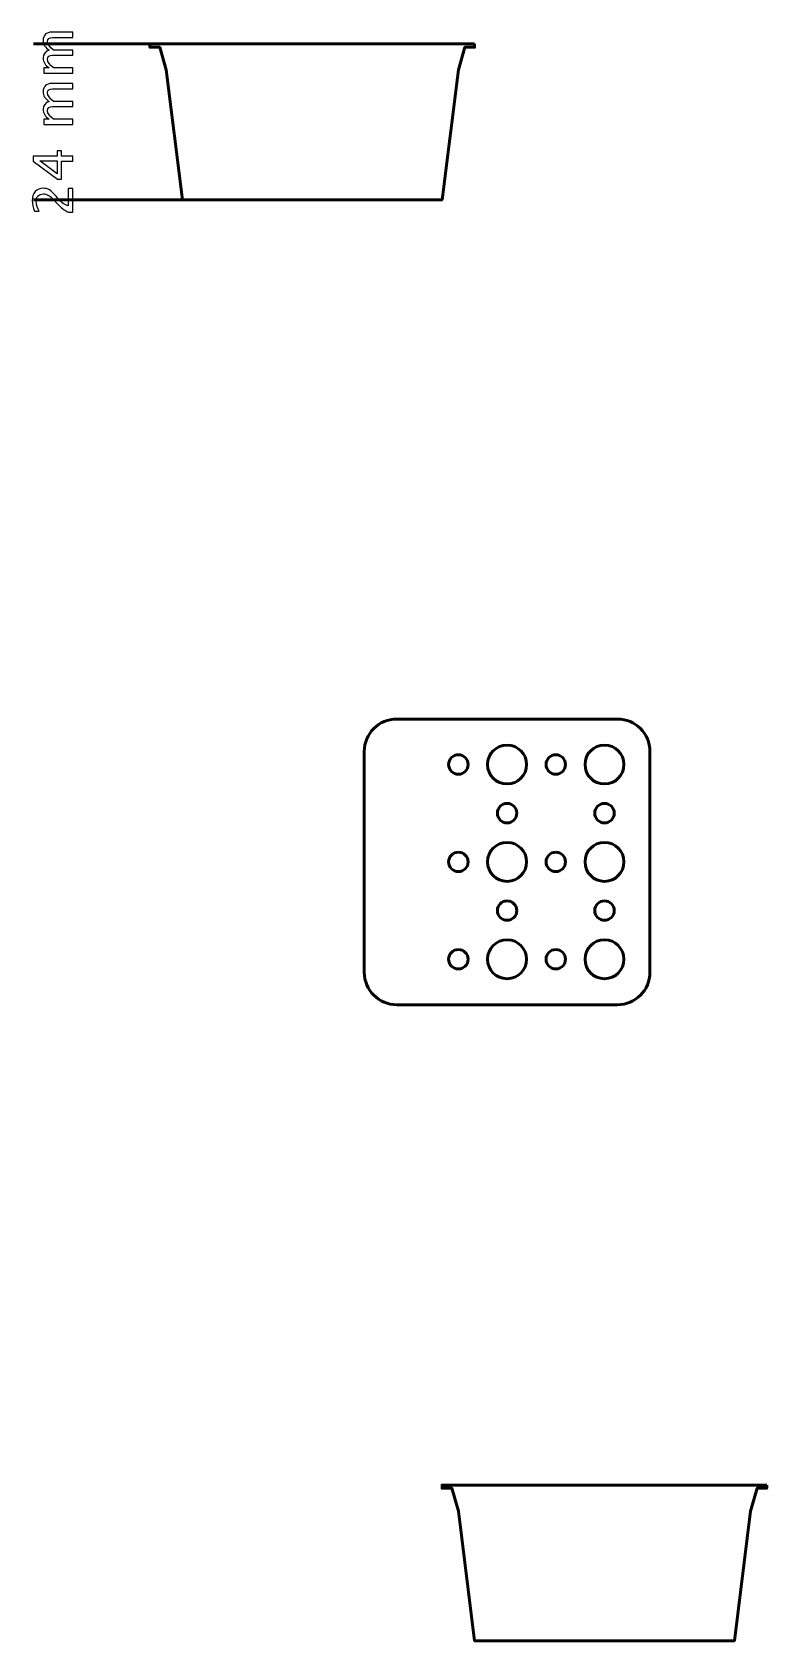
# Model space of a CAD drawing. Header units: centimetres. Extents: x -57 to 41, y -60 to 58.
# Drawn here: x -52.31 to -41, y -60 to -35.22 of the extents above; entities that cross this region are included whole.
import ezdxf

# ---------------------------------------------------------------- set-up
doc = ezdxf.new("R2010")
doc.units = ezdxf.units.CM
doc.header["$MEASUREMENT"] = 0
doc.layers.add('Layer 1', color=7, linetype='Continuous')

msp = doc.modelspace()

# ---------------------------------------------------------------- linework, layer by layer
at = {"layer": 'Layer 1', "lineweight": 53}
for centre, major_axis in [((-44.99999, -46.50001), (0, 0.30001)), ((-43.49999, -46.50001), (0, 0.30001)), ((-45.75, -46.5), (0, 0.15)), ((-44.25, -46.5), (0, 0.15)), ((-45, -47.25), (0, 0.15)), ((-43.5, -47.25), (0, 0.15)), ((-44.99999, -48.00001), (0, 0.30001)), ((-43.49999, -48.00001), (0, 0.30001)), ((-45.75, -48), (0, 0.15)), ((-44.25, -48), (0, 0.15)), ((-45, -48.75), (0, 0.15)), ((-43.5, -48.75), (0, 0.15)), ((-44.99999, -49.50001), (0, 0.30001)), ((-43.49999, -49.50001), (0, 0.30001)), ((-45.75, -49.5), (0, 0.15)), ((-44.25, -49.5), (0, 0.15))]:
    msp.add_ellipse(centre, major_axis=major_axis, ratio=1, dxfattribs=at)
for points in [[(-48, -35.4), (-48, -35.4), (-52.29106, -35.4), (-52.29106, -35.4)], [(-52, -35.4), (-52, -35.4), (-52, -35.4), (-52, -35.4)], [(-48, -37.8), (-48, -37.8), (-52.29106, -37.8), (-52.29106, -37.8)], [(-52, -37.8), (-52, -37.8), (-52, -37.8), (-52, -37.8)]]:
    msp.add_open_spline(points, degree=3, dxfattribs=at)
at = {"layer": 'Layer 1'}
for points, knots in [([(-51.68631, -35.84943), (-51.68631, -35.84943), (-52.13505, -35.84943), (-52.13505, -35.84943), (-52.13505, -35.84943), (-52.13505, -35.84943), (-52.13505, -35.76815), (-52.13505, -35.76815), (-52.13505, -35.76815), (-52.13505, -35.76815), (-52.05024, -35.76815), (-52.05024, -35.76815), (-52.05024, -35.76815), (-52.11303, -35.7285), (-52.14436, -35.6777), (-52.14436, -35.61547), (-52.14436, -35.61547), (-52.14436, -35.55549), (-52.11303, -35.51471), (-52.05024, -35.49298), (-52.05024, -35.49298), (-52.1136, -35.45446), (-52.14521, -35.40422), (-52.14521, -35.34256), (-52.14521, -35.34256), (-52.14521, -35.30319), (-52.13363, -35.27257), (-52.11035, -35.25069), (-52.11035, -35.25069), (-52.08707, -35.22882), (-52.05447, -35.21781), (-52.01256, -35.21781), (-52.01256, -35.21781), (-52.01256, -35.21781), (-51.68631, -35.21781), (-51.68631, -35.21781), (-51.68631, -35.21781), (-51.68631, -35.21781), (-51.68631, -35.29909), (-51.68631, -35.29909), (-51.68631, -35.29909), (-51.68631, -35.29909), (-51.99915, -35.29909), (-51.99915, -35.29909), (-51.99915, -35.29909), (-52.05024, -35.29909), (-52.07578, -35.31941), (-52.07578, -35.36005), (-52.07578, -35.36005), (-52.07578, -35.40225), (-52.046, -35.44656), (-51.98631, -35.49298), (-51.98631, -35.49298), (-51.98631, -35.49298), (-51.68631, -35.49298), (-51.68631, -35.49298), (-51.68631, -35.49298), (-51.68631, -35.49298), (-51.68631, -35.57426), (-51.68631, -35.57426), (-51.68631, -35.57426), (-51.68631, -35.57426), (-51.99944, -35.57426), (-51.99944, -35.57426), (-51.99944, -35.57426), (-52.05094, -35.57426), (-52.07662, -35.59486), (-52.07662, -35.63621), (-52.07662, -35.63621), (-52.07662, -35.67727), (-52.04671, -35.7213), (-51.98674, -35.76815), (-51.98674, -35.76815), (-51.98674, -35.76815), (-51.68631, -35.76815), (-51.68631, -35.76815), (-51.68631, -35.76815), (-51.68631, -35.76815), (-51.68631, -35.84943), (-51.68631, -35.84943)], [0, 0, 0, 0, 0.04761905, 0.04761905, 0.04761905, 0.04761905, 0.0952381, 0.0952381, 0.0952381, 0.0952381, 0.14285714, 0.14285714, 0.14285714, 0.14285714, 0.19047619, 0.19047619, 0.19047619, 0.19047619, 0.23809524, 0.23809524, 0.23809524, 0.23809524, 0.28571429, 0.28571429, 0.28571429, 0.28571429, 0.33333333, 0.33333333, 0.33333333, 0.33333333, 0.38095238, 0.38095238, 0.38095238, 0.38095238, 0.42857143, 0.42857143, 0.42857143, 0.42857143, 0.47619048, 0.47619048, 0.47619048, 0.47619048, 0.52380952, 0.52380952, 0.52380952, 0.52380952, 0.57142857, 0.57142857, 0.57142857, 0.57142857, 0.61904762, 0.61904762, 0.61904762, 0.61904762, 0.66666667, 0.66666667, 0.66666667, 0.66666667, 0.71428571, 0.71428571, 0.71428571, 0.71428571, 0.76190476, 0.76190476, 0.76190476, 0.76190476, 0.80952381, 0.80952381, 0.80952381, 0.80952381, 0.85714286, 0.85714286, 0.85714286, 0.85714286, 0.9047619, 0.9047619, 0.9047619, 0.9047619, 1, 1, 1, 1]), ([(-51.68631, -36.63994), (-51.68631, -36.63994), (-52.13505, -36.63994), (-52.13505, -36.63994), (-52.13505, -36.63994), (-52.13505, -36.63994), (-52.13505, -36.55866), (-52.13505, -36.55866), (-52.13505, -36.55866), (-52.13505, -36.55866), (-52.05024, -36.55866), (-52.05024, -36.55866), (-52.05024, -36.55866), (-52.11303, -36.51901), (-52.14436, -36.46821), (-52.14436, -36.40598), (-52.14436, -36.40598), (-52.14436, -36.346), (-52.11303, -36.30522), (-52.05024, -36.28349), (-52.05024, -36.28349), (-52.1136, -36.24497), (-52.14521, -36.19473), (-52.14521, -36.13307), (-52.14521, -36.13307), (-52.14521, -36.0937), (-52.13363, -36.06308), (-52.11035, -36.0412), (-52.11035, -36.0412), (-52.08707, -36.01933), (-52.05447, -36.00832), (-52.01256, -36.00832), (-52.01256, -36.00832), (-52.01256, -36.00832), (-51.68631, -36.00832), (-51.68631, -36.00832), (-51.68631, -36.00832), (-51.68631, -36.00832), (-51.68631, -36.0896), (-51.68631, -36.0896), (-51.68631, -36.0896), (-51.68631, -36.0896), (-51.99915, -36.0896), (-51.99915, -36.0896), (-51.99915, -36.0896), (-52.05024, -36.0896), (-52.07578, -36.10992), (-52.07578, -36.15056), (-52.07578, -36.15056), (-52.07578, -36.19276), (-52.046, -36.23707), (-51.98631, -36.28349), (-51.98631, -36.28349), (-51.98631, -36.28349), (-51.68631, -36.28349), (-51.68631, -36.28349), (-51.68631, -36.28349), (-51.68631, -36.28349), (-51.68631, -36.36477), (-51.68631, -36.36477), (-51.68631, -36.36477), (-51.68631, -36.36477), (-51.99944, -36.36477), (-51.99944, -36.36477), (-51.99944, -36.36477), (-52.05094, -36.36477), (-52.07662, -36.38537), (-52.07662, -36.42672), (-52.07662, -36.42672), (-52.07662, -36.46778), (-52.04671, -36.51181), (-51.98674, -36.55866), (-51.98674, -36.55866), (-51.98674, -36.55866), (-51.68631, -36.55866), (-51.68631, -36.55866), (-51.68631, -36.55866), (-51.68631, -36.55866), (-51.68631, -36.63994), (-51.68631, -36.63994)], [0, 0, 0, 0, 0.04761905, 0.04761905, 0.04761905, 0.04761905, 0.0952381, 0.0952381, 0.0952381, 0.0952381, 0.14285714, 0.14285714, 0.14285714, 0.14285714, 0.19047619, 0.19047619, 0.19047619, 0.19047619, 0.23809524, 0.23809524, 0.23809524, 0.23809524, 0.28571429, 0.28571429, 0.28571429, 0.28571429, 0.33333333, 0.33333333, 0.33333333, 0.33333333, 0.38095238, 0.38095238, 0.38095238, 0.38095238, 0.42857143, 0.42857143, 0.42857143, 0.42857143, 0.47619048, 0.47619048, 0.47619048, 0.47619048, 0.52380952, 0.52380952, 0.52380952, 0.52380952, 0.57142857, 0.57142857, 0.57142857, 0.57142857, 0.61904762, 0.61904762, 0.61904762, 0.61904762, 0.66666667, 0.66666667, 0.66666667, 0.66666667, 0.71428571, 0.71428571, 0.71428571, 0.71428571, 0.76190476, 0.76190476, 0.76190476, 0.76190476, 0.80952381, 0.80952381, 0.80952381, 0.80952381, 0.85714286, 0.85714286, 0.85714286, 0.85714286, 0.9047619, 0.9047619, 0.9047619, 0.9047619, 1, 1, 1, 1]), ([(-51.68631, -37.20524), (-51.68631, -37.20524), (-51.85988, -37.20524), (-51.85988, -37.20524), (-51.85988, -37.20524), (-51.85988, -37.20524), (-51.85988, -37.48125), (-51.85988, -37.48125), (-51.85988, -37.48125), (-51.85988, -37.48125), (-51.92168, -37.48125), (-51.92168, -37.48125), (-51.92168, -37.48125), (-51.92168, -37.48125), (-52.29845, -37.20524), (-52.29845, -37.20524), (-52.29845, -37.20524), (-52.29845, -37.20524), (-52.29845, -37.12904), (-52.29845, -37.12904), (-52.29845, -37.12904), (-52.29845, -37.12904), (-51.92676, -37.12904), (-51.92676, -37.12904), (-51.92676, -37.12904), (-51.92676, -37.12904), (-51.92676, -37.04691), (-51.92676, -37.04691), (-51.92676, -37.04691), (-51.92676, -37.04691), (-51.85988, -37.04691), (-51.85988, -37.04691), (-51.85988, -37.04691), (-51.85988, -37.04691), (-51.85988, -37.12904), (-51.85988, -37.12904), (-51.85988, -37.12904), (-51.85988, -37.12904), (-51.68631, -37.12904), (-51.68631, -37.12904), (-51.68631, -37.12904), (-51.68631, -37.12904), (-51.68631, -37.20524), (-51.68631, -37.20524)], [0, 0, 0, 0, 0.08333333, 0.08333333, 0.08333333, 0.08333333, 0.16666667, 0.16666667, 0.16666667, 0.16666667, 0.25, 0.25, 0.25, 0.25, 0.33333333, 0.33333333, 0.33333333, 0.33333333, 0.41666667, 0.41666667, 0.41666667, 0.41666667, 0.5, 0.5, 0.5, 0.5, 0.58333333, 0.58333333, 0.58333333, 0.58333333, 0.66666667, 0.66666667, 0.66666667, 0.66666667, 0.75, 0.75, 0.75, 0.75, 0.83333333, 0.83333333, 0.83333333, 0.83333333, 1, 1, 1, 1]), ([(-51.92676, -37.40096), (-51.92676, -37.40096), (-51.92676, -37.20016), (-51.92676, -37.20016), (-51.92676, -37.20016), (-51.92676, -37.20016), (-52.19798, -37.20016), (-52.19798, -37.20016), (-52.19798, -37.20016), (-52.19798, -37.20016), (-51.92676, -37.40096), (-51.92676, -37.40096)], [0, 0, 0, 0, 0.25, 0.25, 0.25, 0.25, 0.5, 0.5, 0.5, 0.5, 1, 1, 1, 1]), ([(-51.68631, -37.98954), (-51.68631, -37.98954), (-51.75743, -37.98954), (-51.75743, -37.98954), (-51.75743, -37.98954), (-51.81289, -37.96583), (-51.87342, -37.91799), (-51.93876, -37.84588), (-51.93876, -37.84588), (-51.93876, -37.84588), (-51.98053, -37.79932), (-51.98053, -37.79932), (-51.98053, -37.79932), (-52.035, -37.73935), (-52.0889, -37.70929), (-52.14252, -37.70929), (-52.14252, -37.70929), (-52.17667, -37.70929), (-52.20363, -37.71959), (-52.22324, -37.74005), (-52.22324, -37.74005), (-52.24285, -37.76051), (-52.25273, -37.78888), (-52.25273, -37.82486), (-52.25273, -37.82486), (-52.25273, -37.86691), (-52.23665, -37.91672), (-52.20447, -37.9743), (-52.20447, -37.9743), (-52.20447, -37.9743), (-52.27559, -37.9743), (-52.27559, -37.9743), (-52.27559, -37.9743), (-52.30099, -37.91997), (-52.31369, -37.86592), (-52.31369, -37.81202), (-52.31369, -37.81202), (-52.31369, -37.75473), (-52.29831, -37.70872), (-52.26741, -37.67401), (-52.26741, -37.67401), (-52.2365, -37.63944), (-52.19558, -37.62208), (-52.1445, -37.62208), (-52.1445, -37.62208), (-52.10781, -37.62208), (-52.07521, -37.63083), (-52.04685, -37.64833), (-52.04685, -37.64833), (-52.01835, -37.66597), (-51.98391, -37.69856), (-51.94327, -37.7464), (-51.94327, -37.7464), (-51.94327, -37.7464), (-51.91646, -37.77787), (-51.91646, -37.77787), (-51.91646, -37.77787), (-51.86087, -37.84334), (-51.80795, -37.88116), (-51.75743, -37.89132), (-51.75743, -37.89132), (-51.75743, -37.89132), (-51.75743, -37.62462), (-51.75743, -37.62462), (-51.75743, -37.62462), (-51.75743, -37.62462), (-51.68631, -37.62462), (-51.68631, -37.62462), (-51.68631, -37.62462), (-51.68631, -37.62462), (-51.68631, -37.98954), (-51.68631, -37.98954)], [0, 0, 0, 0, 0.05263158, 0.05263158, 0.05263158, 0.05263158, 0.10526316, 0.10526316, 0.10526316, 0.10526316, 0.15789474, 0.15789474, 0.15789474, 0.15789474, 0.21052632, 0.21052632, 0.21052632, 0.21052632, 0.26315789, 0.26315789, 0.26315789, 0.26315789, 0.31578947, 0.31578947, 0.31578947, 0.31578947, 0.36842105, 0.36842105, 0.36842105, 0.36842105, 0.42105263, 0.42105263, 0.42105263, 0.42105263, 0.47368421, 0.47368421, 0.47368421, 0.47368421, 0.52631579, 0.52631579, 0.52631579, 0.52631579, 0.57894737, 0.57894737, 0.57894737, 0.57894737, 0.63157895, 0.63157895, 0.63157895, 0.63157895, 0.68421053, 0.68421053, 0.68421053, 0.68421053, 0.73684211, 0.73684211, 0.73684211, 0.73684211, 0.78947368, 0.78947368, 0.78947368, 0.78947368, 0.84210526, 0.84210526, 0.84210526, 0.84210526, 0.89473684, 0.89473684, 0.89473684, 0.89473684, 1, 1, 1, 1])]:
    msp.add_open_spline(points, degree=3, knots=knots, dxfattribs=at)
at = {"layer": 'Layer 1', "lineweight": 53}
for points, knots in [([(-45.5, -35.4), (-45.5, -35.4), (-50.5, -35.4), (-50.5, -35.4), (-50.5, -35.4), (-50.5, -35.4), (-50.5, -35.45), (-50.5, -35.45), (-50.5, -35.45), (-50.5, -35.45), (-50.35, -35.44999), (-50.35, -35.44999), (-50.35, -35.44999), (-50.35, -35.44999), (-50.25, -35.8), (-50.25, -35.8), (-50.25, -35.8), (-50.25, -35.8), (-50, -37.8), (-50, -37.8), (-50, -37.8), (-50, -37.8), (-46, -37.8), (-46, -37.8), (-46, -37.8), (-46, -37.8), (-45.75, -35.8), (-45.75, -35.8), (-45.75, -35.8), (-45.75, -35.8), (-45.65, -35.44999), (-45.65, -35.44999), (-45.65, -35.44999), (-45.65, -35.44999), (-45.5, -35.45), (-45.5, -35.45), (-45.5, -35.45), (-45.5, -35.45), (-45.5, -35.4), (-45.5, -35.4)], [0, 0, 0, 0, 0.09090909, 0.09090909, 0.09090909, 0.09090909, 0.18181818, 0.18181818, 0.18181818, 0.18181818, 0.27272727, 0.27272727, 0.27272727, 0.27272727, 0.36363636, 0.36363636, 0.36363636, 0.36363636, 0.45454545, 0.45454545, 0.45454545, 0.45454545, 0.54545455, 0.54545455, 0.54545455, 0.54545455, 0.63636364, 0.63636364, 0.63636364, 0.63636364, 0.72727273, 0.72727273, 0.72727273, 0.72727273, 0.81818182, 0.81818182, 0.81818182, 0.81818182, 1, 1, 1, 1]), ([(-47.2, -49.7), (-47.2, -49.7), (-47.2, -46.3), (-47.2, -46.3), (-47.2, -46.3), (-47.2, -46.02386), (-46.97614, -45.8), (-46.7, -45.8), (-46.7, -45.8), (-46.7, -45.8), (-43.3, -45.8), (-43.3, -45.8), (-43.3, -45.8), (-43.02386, -45.8), (-42.8, -46.02386), (-42.8, -46.3), (-42.8, -46.3), (-42.8, -46.3), (-42.8, -49.7), (-42.8, -49.7), (-42.8, -49.7), (-42.8, -49.97614), (-43.02386, -50.2), (-43.3, -50.2), (-43.3, -50.2), (-43.3, -50.2), (-46.7, -50.2), (-46.7, -50.2), (-46.7, -50.2), (-46.97614, -50.2), (-47.2, -49.97614), (-47.2, -49.7)], [0, 0, 0, 0, 0.11111111, 0.11111111, 0.11111111, 0.11111111, 0.22222222, 0.22222222, 0.22222222, 0.22222222, 0.33333333, 0.33333333, 0.33333333, 0.33333333, 0.44444444, 0.44444444, 0.44444444, 0.44444444, 0.55555556, 0.55555556, 0.55555556, 0.55555556, 0.66666667, 0.66666667, 0.66666667, 0.66666667, 0.77777778, 0.77777778, 0.77777778, 0.77777778, 1, 1, 1, 1])]:
    msp.add_open_spline(points, degree=3, knots=knots, dxfattribs=at)
at = {"layer": 'Layer 1', "color": 4, "lineweight": 53}
msp.add_open_spline([(-41, -57.6), (-41, -57.6), (-46, -57.6), (-46, -57.6), (-46, -57.6), (-46, -57.6), (-46, -57.65), (-46, -57.65), (-46, -57.65), (-46, -57.65), (-45.85, -57.64999), (-45.85, -57.64999), (-45.85, -57.64999), (-45.85, -57.64999), (-45.75, -58), (-45.75, -58), (-45.75, -58), (-45.75, -58), (-45.5, -60), (-45.5, -60), (-45.5, -60), (-45.5, -60), (-41.5, -60), (-41.5, -60), (-41.5, -60), (-41.5, -60), (-41.25, -58), (-41.25, -58), (-41.25, -58), (-41.25, -58), (-41.15, -57.64999), (-41.15, -57.64999), (-41.15, -57.64999), (-41.15, -57.64999), (-41, -57.65), (-41, -57.65), (-41, -57.65), (-41, -57.65), (-41, -57.6), (-41, -57.6)], degree=3, knots=[0, 0, 0, 0, 0.09090909, 0.09090909, 0.09090909, 0.09090909, 0.18181818, 0.18181818, 0.18181818, 0.18181818, 0.27272727, 0.27272727, 0.27272727, 0.27272727, 0.36363636, 0.36363636, 0.36363636, 0.36363636, 0.45454545, 0.45454545, 0.45454545, 0.45454545, 0.54545455, 0.54545455, 0.54545455, 0.54545455, 0.63636364, 0.63636364, 0.63636364, 0.63636364, 0.72727273, 0.72727273, 0.72727273, 0.72727273, 0.81818182, 0.81818182, 0.81818182, 0.81818182, 1, 1, 1, 1], dxfattribs=at)

doc.saveas('drawing.dxf')
